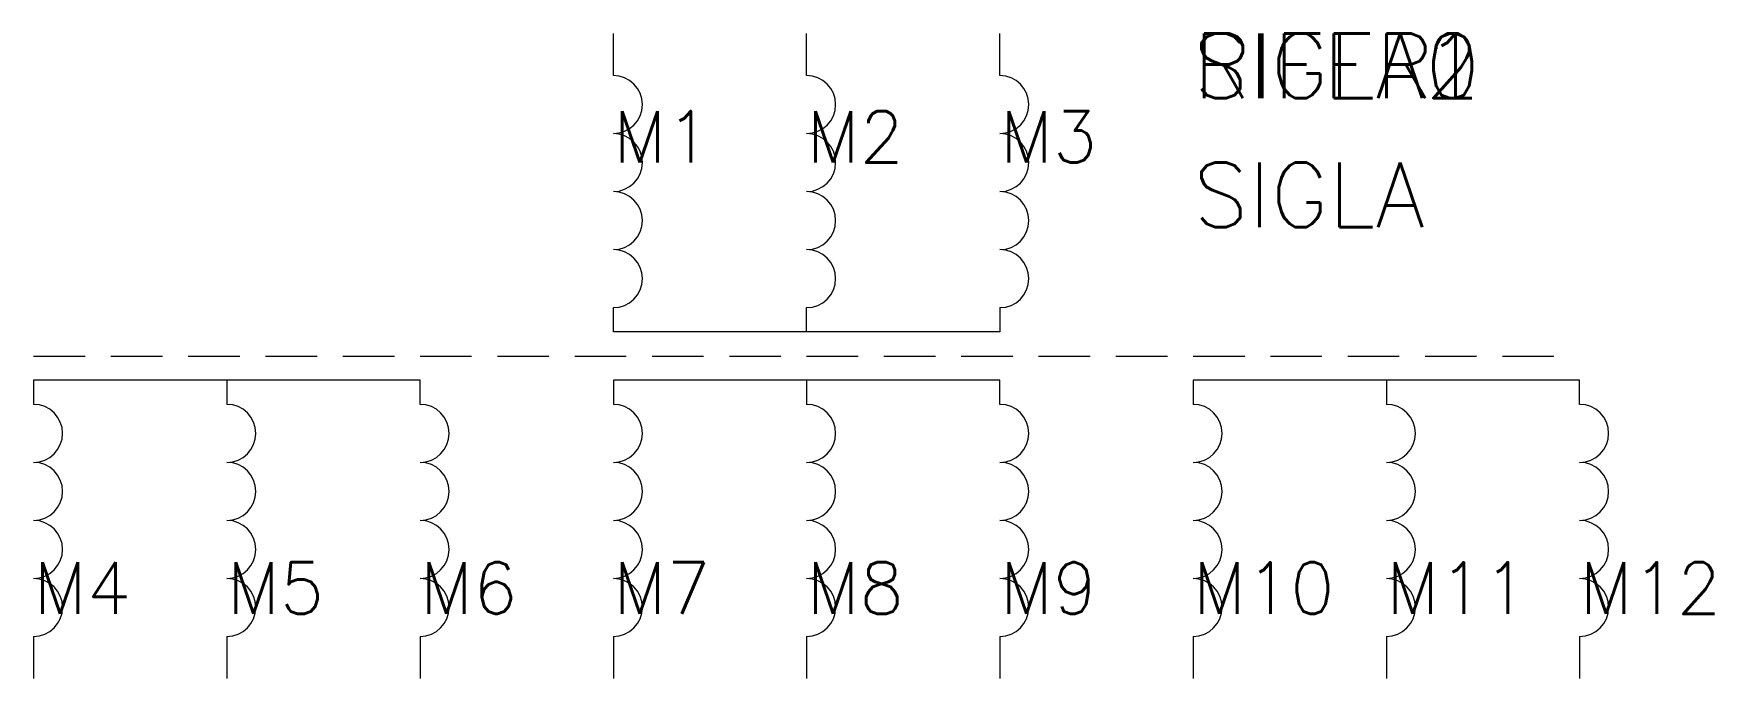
# Model space of a CAD drawing. Extents: x 0 to 65.2, y 0 to 25.
import ezdxf

# ---------------------------------------------------------------- set-up
doc = ezdxf.new("R2010")
doc.units = 0
doc.header["$LTSCALE"] = 4
doc.linetypes.add('CONTINUA', pattern=[0])
doc.linetypes.add('DASHED', pattern=[0.75, 0.5, -0.25])
doc.layers.get('0').update_dxf_attribs({"linetype": 'CONTINUOUS'})
doc.styles.add('E_Default-Att', font='romans.shx')
doc.styles.get("Standard").update_dxf_attribs({"font": 'romans.shx'})

msp = doc.modelspace()

# ---------------------------------------------------------------- linework, layer by layer
for p, q in [((22.5, 23.375), (22.5, 25)), ((30, 23.375), (30, 25)), ((37.5, 23.375), (37.5, 25)), ((22.5, 13.4375), (22.5, 14.375)), ((30, 13.4375), (30, 14.375)), ((37.5, 14.375), (37.5, 13.4375)), ((30, 13.4375), (22.5, 13.4375)), ((37.5, 13.4375), (30, 13.4375)), ((0, 11.5625), (0, 10.625)), ((7.5, 11.5625), (0, 11.5625)), ((7.5, 11.5625), (7.5, 10.625)), ((15, 11.5625), (7.5, 11.5625)), ((15, 10.625), (15, 11.5625)), ((22.5, 11.5625), (22.5, 10.625)), ((30, 11.5625), (22.5, 11.5625)), ((30, 11.5625), (30, 10.625)), ((37.5, 11.5625), (30, 11.5625)), ((37.5, 10.625), (37.5, 11.5625)), ((45, 11.5625), (45, 10.625)), ((52.5, 11.5625), (45, 11.5625)), ((52.5, 11.5625), (52.5, 10.625)), ((60, 11.5625), (52.5, 11.5625)), ((60, 10.625), (60, 11.5625)), ((0, 1.625), (0, 0)), ((7.5, 1.625), (7.5, 0)), ((15, 1.625), (15, 0)), ((22.5, 1.625), (22.5, 0)), ((30, 1.625), (30, 0)), ((37.5, 1.625), (37.5, 0)), ((45, 1.625), (45, 0)), ((52.5, 1.625), (52.5, 0)), ((60, 1.625), (60, 0))]:
    msp.add_line(p, q)
at = {"linetype": 'DASHED'}
msp.add_line((0, 12.5), (60, 12.5), dxfattribs=at)
for centre in [(22.5, 22.25), (30, 22.25), (37.5, 22.25), (22.5, 20), (30, 20), (37.5, 20), (22.5, 17.75), (30, 17.75), (37.5, 17.75), (22.5, 15.5), (30, 15.5), (37.5, 15.5), (0, 9.5), (7.5, 9.5), (15, 9.5), (22.5, 9.5), (30, 9.5), (37.5, 9.5), (45, 9.5), (52.5, 9.5), (60, 9.5), (0, 7.25), (7.5, 7.25), (15, 7.25), (22.5, 7.25), (30, 7.25), (37.5, 7.25), (45, 7.25), (52.5, 7.25), (60, 7.25), (0, 5), (7.5, 5), (15, 5), (22.5, 5), (30, 5), (37.5, 5), (45, 5), (52.5, 5), (60, 5), (0, 2.75), (7.5, 2.75), (15, 2.75), (22.5, 2.75), (30, 2.75), (37.5, 2.75), (45, 2.75), (52.5, 2.75), (60, 2.75)]:
    msp.add_arc(centre, 1.125, 270, 90)

# ---------------------------------------------------------------- texts
at = {"linetype": 'CONTINUA', "flags": 9}
for tag, p, s, height in [('F1', (22.5, 25), '', 0.00001), ('F2', (30, 25), '', 0.00001), ('F3', (37.5, 25), '', 0.00001), ('TIPOSIG', (0, 0), '3', 0.00000001), ('POSIZIONE', (0, 0), '', 0.00000001), ('P-TABELLA', (0, 0), '', 0.00000001), ('T-TABELLA', (0, 0), '', 0.00000001), ('H-TABELLA', (0, 0), '', 0.00000001), ('F4', (0, 0), '', 0.00001), ('CODICE', (0, 0), '1xNNN', 0.00000001), ('NOTE1', (0, 0), '', 0.00000001), ('NOTE2', (0, 0), '', 0.00000001), ('F5', (7.5, 0), '', 0.00001), ('F6', (15, 0), '', 0.00001), ('F7', (22.5, 0), '', 0.00001), ('F8', (30, 0), '', 0.00001), ('F9', (37.5, 0), '', 0.00001), ('F10', (45, 0), '', 0.00001), ('F11', (52.5, 0), '', 0.00001), ('F12', (60, 0), '', 0.00001)]:
    msp.add_attdef(tag, p, s, height=height, dxfattribs=at)
at = {"style": 'E_Default-Att'}
for tag, p, s, height, flags in [('F1', (22.5, 25), '', 0.0000075, 9), ('F3', (30, 25), '', 0.0000075, 9), ('F5', (37.5, 25), '', 0.0000075, 9), ('TYPICAL', (30, 13.4375), '', 0.0000000075, 8), ('BOM_TYPE', (30, 13.4375), '', 0.0000000075, 8), ('NOTE2', (30, 13.4375), '', 0.0000000075, 9), ('NOTE1', (30, 13.4375), '', 0.0000000075, 9), ('ACODICE8', (30, 13.4375), '', 0.0000000075, 9), ('ACODICE7', (30, 13.4375), '', 0.0000000075, 9), ('ACODICE6', (30, 13.4375), '', 0.0000000075, 9), ('ACODICE5', (30, 13.4375), '', 0.0000000075, 9), ('ACODICE4', (30, 13.4375), '', 0.0000000075, 9), ('ACODICE3', (30, 13.4375), '', 0.0000000075, 9), ('ACODICE2', (30, 13.4375), '', 0.0000000075, 9), ('ACODICE1', (30, 13.4375), '', 0.0000000075, 9), ('ACODICE0', (30, 13.4375), '', 0.0000000075, 9), ('CODICE', (30, 13.4375), '1xNNN', 0.0000000075, 9), ('H-TABELLA', (30, 13.4375), '', 0.0000000075, 9), ('T-TABELLA', (30, 13.4375), '', 0.0000000075, 9), ('P-TABELLA', (30, 13.4375), '', 0.0000000075, 9), ('POSIZIONE', (30, 13.4375), '', 0.0000000075, 9), ('TIPOSIG', (30, 13.4375), '3', 0.0000000075, 8), ('F2', (0, 0), '', 0.0000075, 9), ('F4', (7.5, 0), '', 0.0000075, 9), ('F6', (15, 0), '', 0.0000075, 9), ('F2', (22.5, 0), '', 0.0000075, 9), ('F4', (30, 0), '', 0.0000075, 9), ('F6', (37.5, 0), '', 0.0000075, 9), ('F2', (45, 0), '', 0.0000075, 9), ('F4', (52.5, 0), '', 0.0000075, 9), ('F6', (60, 0), '', 0.0000075, 9)]:
    msp.add_attdef(tag, p, s, height=height, dxfattribs=dict(at, flags=flags))
at = {"color": 3, "linetype": 'CONTINUA'}
for tag, p, s, flags in [('SIGLA0', (45, 22.5), '', 9), ('SIGLA1', (45, 22.5), '', 9), ('SIGLA2', (45, 22.5), '', 9), ('RIFER', (45, 22.5), 'RIFER ?', 8), ('SIGLA', (45, 17.5), 'SIGLA ?', 8)]:
    msp.add_attdef(tag, p, s, height=2.5, dxfattribs=dict(at, flags=flags))
at = {"color": 4, "linetype": 'CONTINUA', "flags": 8}
for tag, p in [('M1', (22.5, 20)), ('M2', (30, 20)), ('M3', (37.5, 20)), ('M4', (0, 2.5)), ('M5', (7.5, 2.5)), ('M6', (15, 2.5)), ('M7', (22.5, 2.5)), ('M8', (30, 2.5)), ('M9', (37.5, 2.5)), ('M10', (45, 2.5)), ('M11', (52.5, 2.5)), ('M12', (60, 2.5))]:
    msp.add_attdef(tag, p, '', height=2, dxfattribs=at)

doc.saveas('drawing.dxf')
